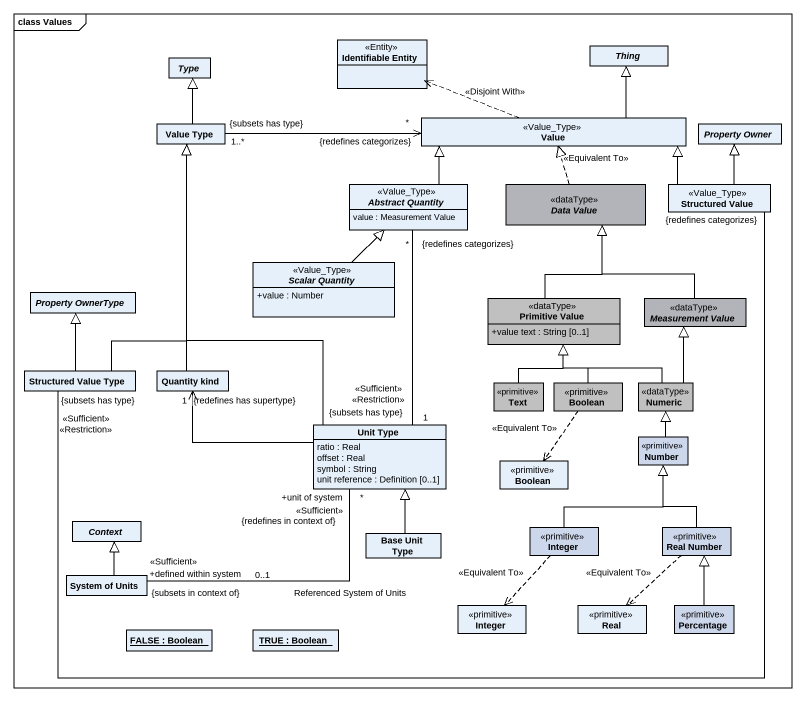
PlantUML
@startuml
mainframe class Values
hide circle
hide empty members
skinparam classAttributeIconSize 0
class "Identifiable Entity" as Identifiable_Entity <<Entity>>
abstract class Thing
abstract class Type
class "Value Type" as Value_Type
class Value <<Value_Type>>
abstract class "Property Owner" as Property_Owner
abstract class "Abstract Quantity" as Abstract_Quantity <<Value_Type>> {
  value : Measurement Value
}
abstract class "Data Value" as Data_Value <<dataType>> #B3B4B9
class "Structured Value" as Structured_Value <<Value_Type>>
abstract class "Scalar Quantity" as Scalar_Quantity <<Value_Type>> {
  +value : Number
}
abstract class "Property OwnerType" as Property_OwnerType
class "Primitive Value" as Primitive_Value <<dataType>> #C0C0C0 {
  +value text : String [0..1]
}
abstract class "Measurement Value" as Measurement_Value <<dataType>> #B3B4B9
class "Structured Value Type" as Structured_Value_Type
class "Quantity kind" as Quantity_kind
class Text <<primitive>> #C0C0C0
class Boolean <<primitive>> #C0C0C0
class Numeric <<dataType>> #C0C0C0
class "Unit Type" as Unit_Type {
  ratio : Real
  offset : Real
  symbol : String
  unit reference : Definition [0..1]
}
class Number <<primitive>> #CDD7EB
class "Boolean" as Boolean_2 <<primitive>>
abstract class Context
class "Base Unit Type" as Base_Unit_Type
class Integer <<primitive>> #CDD7EB
class "Real Number" as Real_Number <<primitive>> #CDD7EB
class "System of Units" as System_of_Units
object "FALSE : Boolean" as FALSE
object "TRUE : Boolean" as TRUE
class "Integer" as Integer_2 <<primitive>>
class Real <<primitive>>
class Percentage <<primitive>> #CDD7EB
Value_Type -up-|> Type
Value_Type "1..*\n{subsets has type}" -right-> "{redefines categorizes}\n*" Value
Value .left.> Identifiable_Entity : <<Disjoint With>>
Value -up-|> Thing
Abstract_Quantity -right-|> Value
Data_Value .up.|> Value : <<Equivalent To>>
Structured_Value -left-|> Value
Structured_Value -up-|> Property_Owner
Scalar_Quantity -up-|> Abstract_Quantity
Primitive_Value -up-|> Data_Value
Measurement_Value -up-|> Data_Value
Structured_Value_Type -up-|> Value_Type
Structured_Value_Type "{subsets has type}\n<<Sufficient>> <<Restriction>>" -right- "{redefines categorizes}" Structured_Value
Structured_Value_Type -up-|> Property_OwnerType
Quantity_kind -up-|> Value_Type
Text -up-|> Primitive_Value
Boolean -up-|> Primitive_Value
Boolean ..> Boolean_2 : <<Equivalent To>>
Numeric -up-|> Primitive_Value
Numeric -up-|> Measurement_Value
Unit_Type -up-|> Value_Type
Unit_Type "1\n{subsets has type}\n<<Sufficient>> <<Restriction>>" -up- "{redefines categorizes}\n*" Abstract_Quantity
Unit_Type -left-> "{redefines has supertype}\n1" Quantity_kind
Unit_Type "*\n+unit of system\n{redefines in context of}\n<<Sufficient>>" -left- "+defined within system\n0..1\n{subsets in context of}\n<<Sufficient>>" System_of_Units : Referenced System of Units
Number -up-|> Numeric
Base_Unit_Type -up-|> Unit_Type
Integer -up-|> Number
Integer ..> Integer_2 : <<Equivalent To>>
Real_Number -up-|> Number
Real_Number ..> Real : <<Equivalent To>>
System_of_Units -up-|> Context
Percentage -up-|> Real_Number
@enduml
